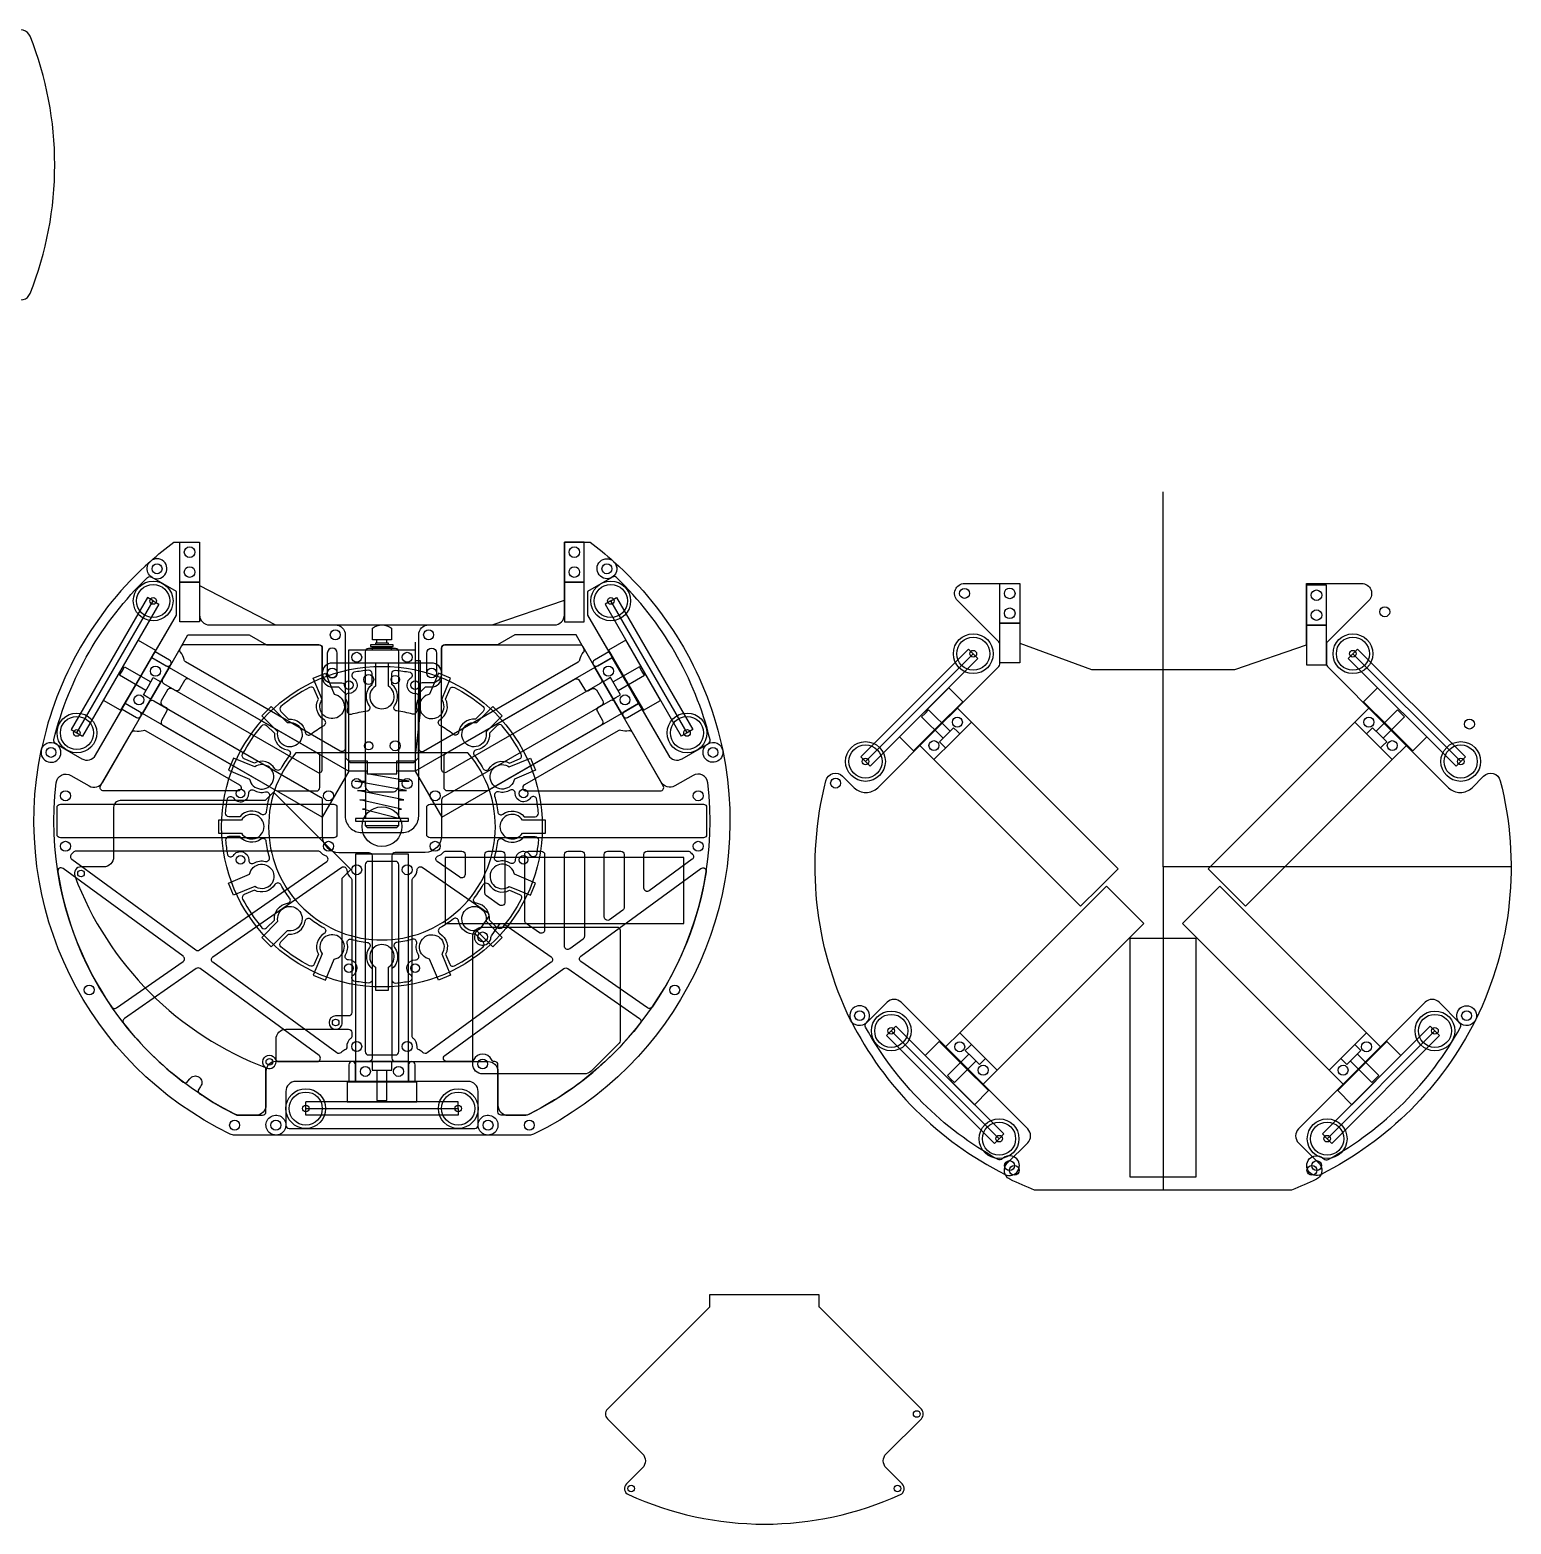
# Model space of a CAD drawing. Header units: inches. Extents: x 0 to 759, y -97 to 403.
# Drawn here: x 311.7 to 758.6, y -96.8 to 354.2 of the extents above; entities that cross this region are included whole.
import ezdxf

# ---------------------------------------------------------------- set-up
doc = ezdxf.new("R2010")
doc.units = ezdxf.units.IN
doc.header["$MEASUREMENT"] = 0
for name, color, linetype in [('2枚目', 6, 'Continuous'), ('カバー', 6, 'Continuous'), ('キッカー', 2, 'Continuous'), ('バッテリー', 240, 'Continuous'), ('ボールセンサ', 30, 'Continuous'), ('モーター', 1, 'Continuous'), ('基板', 4, 'Continuous'), ('穴', 3, 'Continuous'), ('部品', 2, 'Continuous')]:
    doc.layers.add(name, color=color, linetype=linetype)

msp = doc.modelspace()

# ---------------------------------------------------------------- linework, layer by layer
msp.add_line((653.62, 101.57), (653.62, 3.99))
for points in [[(307.03, 273.43, 0.511091), (311.74, 274.62, 0.191803), (311.74, 352.32, 0.511091), (307.03, 353.51)], [(477.88, 36.64, -0.048184), (461.69, 26.62), (453.93, 26.62, -0.414214), (452.93, 27.62), (452.93, 41.82, 0.414214), (451.93, 42.82), (451.9, 42.82, -0.287769), (451, 43.39, 0.627503), (445.6, 43.39, -0.287769), (444.7, 42.82), (437.48, 42.82, -0.725473), (436.89, 44.63), (472.83, 70.89, -0.320104), (473.99, 70.9), (495.66, 55.82, -0.43078), (495.87, 54.39, -0.064077), (477.88, 36.64)]]:
    msp.add_lwpolyline(points, format="xyb")
msp.add_lwpolyline([(758.62, 101.57), (653.62, 101.57), (653.62, 214.74)])
for points in [[(486.36, 166.48), (482.03, 163.98, 0.414214), (481.67, 162.62), (481.67, 162.62, 0.414214), (483.03, 162.25), (487.36, 164.75), (491.36, 157.82), (495.36, 150.89), (491.03, 148.39, 0.414214), (490.67, 147.03), (490.67, 147.03, 0.414214), (492.03, 146.66), (496.36, 149.16), (504.36, 135.3, 0.414214), (508.46, 134.2), (516.3, 138.73, -0.511091), (520.74, 136.74, -0.343704), (463.69, 20.92, -0.113242), (462.39, 20.62), (449.93, 20.62, -0.414214), (446.93, 23.62), (446.93, 33.82, 0.414214), (443.93, 36.82), (427.93, 36.82), (427.93, 41.82, 0.414214), (426.93, 42.82), (426.93, 42.82, 0.414214), (425.93, 41.82), (425.93, 36.82), (417.92, 36.82), (409.92, 36.82), (409.92, 41.82, 0.414214), (408.92, 42.82), (408.92, 42.82, 0.414214), (407.92, 41.82), (407.92, 36.82), (391.92, 36.82, 0.414214), (388.92, 33.82), (388.92, 23.62, -0.414214), (385.92, 20.62), (373.46, 20.62, -0.113242), (372.15, 20.92, -0.343704), (315.11, 136.74, -0.511091), (319.55, 138.73), (327.39, 134.2, 0.414214), (331.48, 135.3), (339.48, 149.16), (343.81, 146.66, 0.414214), (345.18, 147.03), (345.18, 147.03, 0.414214), (344.81, 148.39), (340.48, 150.89), (344.48, 157.82), (348.48, 164.75), (352.81, 162.25, 0.414214), (354.18, 162.62), (354.18, 162.62, 0.414214), (353.81, 163.98), (349.48, 166.48), (355.88, 177.57), (355.88, 184.73), (348.55, 188.96, -0.339912), (347.15, 192.34, -0.145842), (348.05, 193.8, -0.021698), (355.11, 199.56), (362.88, 199.56), (362.88, 186.53), (385.78, 174.62), (451.19, 174.62), (472.96, 182.06), (472.96, 199.56), (480.74, 199.56, -0.021698), (487.79, 193.8, -0.213855), (488.8, 191.56, -0.267949), (487.3, 188.96), (479.96, 184.73), (479.96, 177.57)], [(699.85, 7.3, -0.019443), (692.39, 3.99), (614.85, 3.99, -0.019443), (607.39, 7.3, -0.136928), (606.18, 8.37, -0.352595), (606.59, 12.11), (612.75, 18.27, 0.414214), (612.75, 22.51), (593.66, 41.61), (574.56, 60.7, 0.414214), (570.32, 60.7), (564.16, 54.54, -0.514357), (559.34, 55.34, -0.178443), (551.89, 127.59, -0.581153), (556.92, 128.97), (560.42, 125.47, 0.414214), (567.49, 125.47), (585.88, 143.85), (604.05, 162.03, 0.198912), (604.34, 162.74), (604.34, 168.82, 0.198912), (604.05, 169.52), (591.58, 181.99, -0.668179), (593.7, 187.12), (610.34, 187.12), (610.34, 169.12), (631.98, 161.12), (653.62, 161.12), (675.26, 161.12), (696.89, 168.57), (696.89, 187.12), (713.54, 187.12, -0.668179), (715.66, 181.99), (702.89, 169.23), (702.89, 162.74, 0.198912), (703.19, 162.03), (721.36, 143.85), (739.75, 125.47, 0.414214), (746.82, 125.47), (750.32, 128.97, -0.581153), (755.34, 127.59, -0.178443), (747.89, 55.34, -0.514357), (743.08, 54.54), (736.92, 60.7, 0.414214), (732.68, 60.7), (713.58, 41.61), (694.49, 22.51, 0.414214), (694.49, 18.27), (700.65, 12.11, -0.352595), (701.05, 8.37, -0.136928)], [(399.92, 167.62), (399.92, 160.09, 0.414214), (402.92, 157.09), (405.84, 157.09, -0.414214), (406.84, 156.09), (406.84, 137.41, -0.57735), (405.34, 136.54), (358.69, 163.48, -0.213422), (358.21, 164.14, 0.125968), (357.12, 166.37, -0.317837), (357.01, 167.51), (359.38, 171.62), (377.84, 171.62), (383.04, 168.62), (398.92, 168.62, -0.414214)], [(435.92, 167.62), (435.92, 160.09, -0.414214), (432.92, 157.09), (430, 157.09, 0.414214), (429, 156.09), (429, 137.41, 0.57735), (430.5, 136.54), (477.16, 163.48, 0.213422), (477.64, 164.14, -0.125968), (478.73, 166.37, 0.317837), (478.84, 167.51), (476.47, 171.62), (458, 171.62), (452.81, 168.62), (436.92, 168.62, 0.414214)], [(413.84, 167.51, 0.414214), (412.84, 166.51), (412.84, 157.76), (412.84, 126.2, 0.414214), (414.84, 124.2), (421, 124.2), (421, 124.2, 0.414214), (423, 126.2), (423, 157.76), (423, 166.51, 0.414214), (422, 167.51)], [(355.68, 154.71), (354.6, 155.34, 0.414214), (353.23, 154.97), (351.33, 151.67, 0.414214), (351.69, 150.3), (352.77, 149.68, -0.341999), (352.94, 148.47), (351.38, 145.76, 0.414214), (351.74, 144.39), (385.96, 124.63, 0.131652), (386.46, 124.5), (398.18, 124.5, 0.414214), (399.18, 125.5), (399.18, 134.9, 0.267949), (398.68, 135.77), (359.74, 158.25, 0.414214), (358.38, 157.88), (356.81, 155.17, -0.341999)], [(480.17, 154.71), (481.25, 155.34, -0.414214), (482.62, 154.97), (484.52, 151.67, -0.414214), (484.16, 150.3), (483.07, 149.68, 0.341999), (482.91, 148.47), (484.47, 145.76, -0.414214), (484.11, 144.39), (449.89, 124.63, -0.131652), (449.39, 124.5), (437.66, 124.5, -0.414214), (436.66, 125.5), (436.66, 134.9, -0.267949), (437.16, 135.77), (476.1, 158.25, -0.414214), (477.47, 157.88), (479.03, 155.17, 0.341999)], [(346.69, 142.69), (374.96, 126.37, -0.767327), (374.46, 124.5), (333.91, 124.5, -0.57735), (333.04, 126), (342.35, 142.13, -0.317837), (343.4, 142.61, 0.125968), (345.87, 142.77, -0.213422)], [(489.16, 142.69), (460.89, 126.37, 0.767327), (461.39, 124.5), (501.94, 124.5, 0.57735), (502.81, 126), (493.5, 142.13, 0.317837), (492.45, 142.61, -0.125968), (489.97, 142.77, 0.213422)], [(319.89, 111.34), (319.89, 119.5, -0.414214), (320.89, 120.5), (403.35, 120.5, -0.414214), (404.35, 119.5), (404.35, 111.34, -0.414214), (403.35, 110.34), (320.89, 110.34, -0.414214)], [(515.89, 119.5), (515.89, 111.34, -0.414214), (514.89, 110.34), (432.43, 110.34, -0.414214), (431.43, 111.34), (431.43, 119.5, -0.414214), (432.43, 120.5), (514.89, 120.5, -0.414214)], [(362.91, 76.49), (401.28, 103.2, 0.597767), (400.93, 104.93, -0.154834), (399.44, 105.96, 0.231089), (398.65, 106.34), (325.58, 106.34, 0.231089), (324.79, 105.96, -0.059752), (324.29, 105.45, 0.495694), (324.32, 103.86), (361.75, 76.5, 0.320104)], [(441.42, 98.43), (434.56, 103.2, -0.597767), (434.91, 104.93, 0.154834), (436.41, 105.96, -0.231089), (437.2, 106.34), (442, 106.34, -0.414214), (443, 105.34), (443, 99.25, -0.60586)], [(455, 105.34), (455, 90.9, -0.60586), (453.42, 90.07), (449.42, 92.86, -0.245439), (449, 93.68), (449, 105.34, -0.414214), (450, 106.34), (454, 106.34, -0.414214)], [(467, 105.34), (467, 82.54, -0.60586), (465.42, 81.72), (461.42, 84.51, -0.245439), (461, 85.33), (461, 105.34, -0.414214), (462, 106.34), (466, 106.34, -0.414214)], [(473, 77.67), (473, 105.34, -0.414214), (474, 106.34), (478, 106.34, -0.414214), (479, 105.34), (479, 80.59, -0.239338), (478.59, 79.78), (474.59, 76.86, -0.613764)], [(491, 105.34), (491, 89.36, -0.239338), (490.59, 88.55), (486.59, 85.63, -0.613764), (485, 86.44), (485, 105.34, -0.414214), (486, 106.34), (490, 106.34, -0.414214)], [(497.95, 106.34), (510.26, 106.34, -0.231089), (511.05, 105.96, 0.059752), (511.56, 105.45, -0.495694), (511.53, 103.86), (498.54, 94.37, -0.613764), (496.95, 95.17), (496.95, 105.34, -0.414214)], [(320.11, 100.13, 0.112515), (336.39, 59.26, 0.415644), (337.79, 59.01), (357.89, 73, 0.515032), (357.91, 74.63), (321.69, 101.1, 0.668446)], [(408.84, 51.58), (408.84, 50.51, -0.231089), (408.46, 49.73, 0.240354), (407.31, 47.25, -0.296977), (406.74, 46.32, 0.073277), (405.54, 45.5, -0.35793), (404.27, 45.43), (366.86, 72.77, -0.515032), (366.88, 74.4), (405.8, 101.49, -0.571229), (407.3, 100.64, 0.226248), (408.46, 98.33, -0.231089), (408.84, 97.55), (408.84, 57.58, -0.414214), (407.84, 56.58), (403.95, 56.58, 1), (403.95, 52.58), (407.84, 52.58, -0.414214)], [(412.84, 102.24), (412.84, 45.82, 0.414214), (413.84, 44.82), (422, 44.82, 0.414214), (423, 45.82), (423, 102.24, 0.414214), (422, 103.24), (413.84, 103.24, 0.414214)], [(454.68, 84.34), (468.97, 74.4, -0.515032), (468.99, 72.77), (431.58, 45.43, -0.35793), (430.31, 45.5, 0.073277), (429.11, 46.32, -0.296977), (428.54, 47.25, 0.240354), (427.39, 49.73, -0.231089), (427, 50.51), (427, 97.55, -0.231089), (427.39, 98.33, 0.226248), (428.54, 100.64, -0.571229), (430.04, 101.49), (449.76, 87.77, -0.414214), (450.01, 86.38), (447.69, 83.05, -0.136106), (447.28, 82.71, 1.767592), (450.79, 80.26, -0.136106), (450.97, 80.77), (453.29, 84.09, -0.414214)], [(515.74, 100.13, -0.112515), (499.45, 59.26, -0.415644), (498.06, 59.01), (477.96, 73, -0.515032), (477.94, 74.63), (514.16, 101.1, -0.668446)], [(386.75, 42.82), (398.37, 42.82, 0.725473), (398.96, 44.63), (363.02, 70.89, 0.320104), (361.86, 70.9), (340.19, 55.82, 0.43078), (339.98, 54.39, 0.064077), (357.97, 36.64, 0.42321), (359.39, 36.85), (359.94, 37.63, -1), (363.2, 35.31), (362.64, 34.53, 0.42321), (362.9, 33.12, 0.03285), (374.15, 26.62), (381.92, 26.62, 0.414214), (382.92, 27.62), (382.92, 40.53, 0.209851), (382.6, 41.26, -1.259627), (385.82, 43.46, 0.309606)]]:
    msp.add_lwpolyline(points, format="xyb", close=True)
for points in [[(405.84, 163.12), (405.84, 163.12)], [(403.27, 42.82), (403.27, 42.82)]]:
    msp.add_lwpolyline(points, close=True)
for centre, radius in [((593.7, 184.12), 1.5), ((720.51, 178.57), 1.5), ((746.06, 144.68), 1.5), ((554.8, 126.85), 1.5), ((417.92, 113.72), 6), ((562.04, 56.66), 1.5), ((745.2, 56.66), 1.5), ((608.71, 9.99), 1.5), ((698.53, 9.99), 1.5)]:
    msp.add_circle(centre, radius)
at = {"layer": '2枚目'}
for points in [[(417.92, 111.92), (424, 111.92, 0.414214), (429, 116.92), (429, 171.62, -0.414214), (432, 174.62), (469.96, 174.62, 0.414214), (472.96, 177.62), (472.96, 199.56), (480.74, 199.56, -0.021698), (487.79, 193.8, -0.145842), (488.69, 192.34, -0.339912), (487.3, 188.96), (479.96, 184.73), (479.96, 177.57), (487.36, 164.75), (491.36, 157.82), (495.36, 150.89), (504.36, 135.3, 0.414214), (508.46, 134.2), (516.3, 138.73, -0.511091), (520.74, 136.74, -0.343704), (463.69, 20.92, -0.113242), (462.39, 20.62), (449.93, 20.62, -0.414214), (446.93, 23.62), (446.93, 33.82, 0.414214), (443.93, 36.82), (391.92, 36.82, 0.414214), (388.92, 33.82), (388.92, 23.62, -0.414214), (385.92, 20.62), (373.46, 20.62, -0.113242), (372.15, 20.92, -0.343704), (315.11, 136.74, -0.511091), (319.55, 138.73), (327.39, 134.2, 0.414214), (331.48, 135.3), (340.48, 150.89), (344.48, 157.82), (348.48, 164.75), (355.88, 177.57), (355.88, 184.73), (348.55, 188.96, -0.339912), (347.15, 192.34, -0.145842), (348.05, 193.8, -0.021698), (355.11, 199.56), (362.88, 199.56), (362.88, 177.62, 0.414214), (365.88, 174.62), (403.84, 174.62, -0.414214), (406.84, 171.62), (406.84, 116.92, 0.414214), (411.84, 111.92)], [(398.92, 168.62), (358.22, 168.62, 0.267949), (357.36, 168.12), (351.68, 158.28, 0.414214), (352.05, 156.92), (398.42, 130.14, 0.57735), (399.92, 131.01), (399.92, 167.62, 0.414213)], [(436.92, 168.62), (477.62, 168.62, -0.267949), (478.49, 168.12), (484.17, 158.28, -0.414214), (483.8, 156.92), (437.42, 130.14, -0.57735), (435.92, 131.01), (435.92, 167.62, -0.414213)], [(404.92, 105.92), (413.92, 105.92, -0.414214), (414.92, 104.92), (414.92, 43.82, -0.414214), (413.92, 42.82), (385.92, 42.82, 0.414214), (382.92, 39.82), (382.92, 29.62, -0.414214), (379.92, 26.62), (374.86, 26.62, -0.116822), (373.51, 26.94, -0.315434), (319.6, 126.94, -0.539114), (324.08, 129.19), (329.58, 126.01, 0.414214), (333.68, 127.11), (347.68, 151.36, -0.414214), (349.05, 151.72), (399.42, 122.64, -0.267949), (399.92, 121.77), (399.92, 110.92, 0.414213)], [(430.92, 105.92), (421.92, 105.92, 0.414214), (420.92, 104.92), (420.92, 43.82, 0.414214), (421.92, 42.82), (449.93, 42.82, -0.414214), (452.93, 39.82), (452.93, 29.62, 0.414214), (455.93, 26.62), (460.99, 26.62, 0.116822), (462.33, 26.94, 0.315434), (516.25, 126.94, 0.539114), (511.77, 129.19), (506.27, 126.01, -0.414214), (502.17, 127.11), (488.17, 151.36, 0.414214), (486.8, 151.72), (436.42, 122.64, 0.267949), (435.92, 121.77), (435.92, 110.92, -0.414213)]]:
    msp.add_lwpolyline(points, format="xyb", close=True, dxfattribs=at)
for points in [[(481.67, 162.62), (481.67, 162.62)], [(345.18, 147.03), (345.18, 147.03)], [(490.67, 147.03), (490.67, 147.03)], [(491.03, 148.39), (491.03, 148.39)]]:
    msp.add_lwpolyline(points, close=True, dxfattribs=at)
at = {"layer": 'カバー'}
for points in [[(318.91, 139.93, -0.141408), (347.19, 188.91, -0.347349), (348.43, 189.03, 2.015193), (348.05, 193.8, 0.160925), (315.11, 136.74, 2.015193), (319.43, 138.8, -0.347349)], [(516.94, 139.93, 0.141408), (488.66, 188.91, 0.347349), (487.42, 189.03, -2.015193), (487.8, 193.8, -0.160925), (520.74, 136.74, -2.015193), (516.42, 138.8, 0.347349)], [(603.85, 13.22, -0.141408), (563.85, 53.22, -0.347349), (564.06, 54.44, 2.015193), (559.36, 55.31, 0.160925), (605.94, 8.73, 2.015193), (605.07, 13.42, -0.347349)], [(703.39, 13.22, 0.141408), (743.38, 53.22, 0.347349), (743.18, 54.44, -2.015193), (747.88, 55.31, -0.160925), (701.29, 8.73, -2.015193), (702.16, 13.42, 0.347349)], [(385.92, 20.62, -2.414214), (388.92, 23.62, 0.414214), (389.92, 22.62), (445.93, 22.62, 0.414214), (446.93, 23.62, -2.414214), (449.93, 20.62)]]:
    msp.add_lwpolyline(points, format="xyb", close=True, dxfattribs=at)
for centre in [(350.05, 191.56), (485.8, 191.56), (318.05, 136.13), (517.8, 136.13), (562.04, 56.66), (745.2, 56.66), (607.29, 11.41), (699.95, 11.41)]:
    msp.add_circle(centre, 1.5, dxfattribs=at)
at = {"layer": 'キッカー', "ltscale": 0.5}
for p, q in [((421.34, 168.62), (414.51, 168.62)), ((416.42, 169.12), (416.42, 170.12)), ((419.42, 169.12), (419.42, 170.12)), ((420.82, 167.12), (420.82, 167.62)), ((427.92, 169.36), (427.92, 167.12)), ((428.92, 169.93), (428.92, 163.82)), ((422.92, 130.42), (422.92, 116.22)), ((412.92, 113.92), (412.92, 115.42))]:
    msp.add_line(p, q, dxfattribs=at)
msp.add_lwpolyline([(420.82, 170.12), (415.02, 170.12), (415.02, 173.62, -0.344828), (420.82, 173.62)], format="xyb", close=True, dxfattribs=at)
for points in [[(413.42, 130.42), (407.92, 130.42), (407.92, 167.12), (427.92, 167.12), (427.92, 130.42), (422.42, 130.42)], [(415.02, 167.12), (415.02, 167.62), (415.02, 168.12)], [(420.82, 168.12), (420.82, 167.62), (415.02, 167.62)], [(419.92, 168.62), (419.92, 169.12), (415.92, 169.12), (415.92, 168.62)], [(427.92, 163.82), (429.42, 163.82), (429.42, 148.39), (427.92, 135.22)], [(407.92, 133.62), (413.42, 133.62), (413.42, 129.62), (422.42, 129.62), (422.42, 133.62), (427.92, 133.62)], [(412.92, 126.22), (412.92, 130.42), (412.92, 116.22)]]:
    msp.add_lwpolyline(points, dxfattribs=at)
for points in [[(421.34, 168.12), (421.34, 168.62), (414.51, 168.62), (414.51, 168.12)], [(425.92, 116.22), (409.92, 116.22), (409.92, 115.42), (425.92, 115.42)]]:
    msp.add_lwpolyline(points, close=True, dxfattribs=at)
at = {"layer": 'キッカー'}
msp.add_lwpolyline([(432.92, 155.9, 0.414214), (435.92, 158.9), (435.92, 160.09, 0.414214), (432.92, 163.09), (402.92, 163.09, 0.414214), (399.92, 160.09), (399.92, 158.9, 0.414214), (402.92, 155.9), (404.8, 155.9), (406.92, 153.78), (406.92, 134.54), (408.34, 133.12), (427.51, 133.12), (428.92, 134.54), (428.92, 153.78), (431.05, 155.9)], format="xyb", close=True, dxfattribs=at)
for points in [[(422.92, 124.62), (425.33, 124.62), (409.75, 127.42), (412.92, 127.42)], [(426.1, 127.42), (422.92, 127.42), (426.1, 127.42), (413.5, 129.62)], [(422.92, 121.82), (424.56, 121.82), (410.52, 124.62), (412.92, 124.62)], [(422.92, 119.02), (423.79, 119.02), (411.29, 121.82), (412.92, 121.82)], [(423.02, 116.22), (412.05, 119.02), (412.92, 119.02), (412.05, 119.02)], [(422.92, 115.42), (422.92, 113.92), (412.92, 113.92), (413.42, 113.42), (422.42, 113.42), (422.92, 113.92)]]:
    msp.add_lwpolyline(points, dxfattribs=at)
for centre in [(402.92, 160.09), (413.92, 158.12), (432.92, 160.09), (421.92, 138.12)]:
    msp.add_circle(centre, 1.5, dxfattribs=at)
at = {"layer": 'キッカー', "ltscale": 0.5}
for centre in [(421.92, 158.12), (413.92, 138.12)]:
    msp.add_circle(centre, 1.25, dxfattribs=at)
at = {"layer": 'バッテリー'}
for points in [[(509, 104.44), (437, 104.44), (437, 84.44), (509, 84.44)], [(643.62, 79.98), (643.62, 7.98), (663.62, 7.98), (663.62, 79.98)]]:
    msp.add_lwpolyline(points, close=True, dxfattribs=at)
at = {"layer": 'ボールセンサ'}
for points in [[(419.92, 156.12), (419.92, 163.02), (415.92, 163.02), (415.92, 156.12, 3.406438)], [(399.85, 152.13), (397.21, 158.5), (400.9, 160.04), (403.54, 153.66, -3.406438)], [(409.21, 158.56, -0.774858), (407.83, 153.92, 0.593445), (406.93, 152.41, -0.19651), (407.45, 148.9, 0.57193), (408.68, 147.69, -0.034617), (413.46, 148.64, 0.57193), (414.14, 150.23, -0.397368), (414.92, 156.63), (414.92, 159.92, 0.439742), (413.84, 160.91, 0.023367), (409.45, 160.33, 0.58577)], [(426.64, 158.56, 0.774858), (428.02, 153.92, -0.593445), (428.92, 152.41, 0.19651), (428.4, 148.9, -0.57193), (427.16, 147.69, 0.034617), (422.39, 148.64, -0.57193), (421.71, 150.23, 0.397368), (420.92, 156.63), (420.92, 159.92, -0.439742), (422.01, 160.91, -0.023367), (426.4, 160.33, -0.58577)], [(436, 152.13), (438.64, 158.5), (434.94, 160.04), (432.3, 153.66, 3.406438)], [(400.46, 146, -0.397368), (398.73, 152.22), (397.47, 155.25, 0.439742), (396.09, 155.76, 0.055053), (387.44, 149.98, 0.439742), (387.38, 148.51), (389.7, 146.18, -0.397368), (394.79, 142.21, 0.57193), (396.39, 141.57, -0.034627), (400.44, 144.27, 0.57193)], [(435.39, 146, 0.397368), (437.12, 152.22), (438.37, 155.25, -0.439742), (439.76, 155.76, -0.055053), (448.41, 149.98, -0.439742), (448.47, 148.51), (446.15, 146.18, 0.397368), (441.06, 142.21, -0.57193), (439.46, 141.57, 0.034627), (435.41, 144.27, -0.57193)], [(386.52, 142.29), (381.65, 147.17), (384.47, 150), (389.35, 145.12, -3.406438)], [(446.5, 145.12), (451.37, 149.99), (454.2, 147.17), (449.32, 142.29, -3.406438)], [(385.64, 131.19, 0.397368), (379.43, 132.91), (376.39, 134.17, -0.439742), (375.88, 135.55, -0.055053), (381.66, 144.2, -0.439742), (383.13, 144.26), (385.46, 141.94, 0.397368), (389.43, 136.86, -0.57193), (390.07, 135.26, 0.034627), (387.37, 131.21, -0.57193)], [(450.2, 131.19, -0.397368), (456.42, 132.91), (459.46, 134.17, 0.439742), (459.96, 135.55, 0.055053), (454.19, 144.2, 0.439742), (452.71, 144.26), (450.39, 141.94, -0.397368), (446.42, 136.86, 0.57193), (445.77, 135.26, -0.034627), (448.48, 131.21, 0.57193)], [(443.87, 136.01), (391.98, 136.01, 2.177739)], [(379.51, 131.79), (373.14, 134.43), (371.61, 130.74), (377.98, 128.1, 3.406438)], [(456.34, 131.79), (462.71, 134.43), (464.24, 130.74), (457.87, 128.1, -3.406438)], [(373.08, 122.43, 0.774858), (377.72, 123.81, -0.593445), (379.23, 124.71, 0.19651), (382.75, 124.19, -0.57193), (383.95, 122.96, 0.034617), (383, 118.18, -0.57193), (381.42, 117.5, 0.397368), (375.01, 116.72), (371.72, 116.72, -0.439742), (370.73, 117.8, -0.023367), (371.31, 122.19, -0.58577)], [(462.77, 122.43, -0.774858), (458.13, 123.81, 0.593445), (456.62, 124.71, -0.19651), (453.1, 124.19, 0.57193), (451.9, 122.96, -0.034617), (452.85, 118.18, 0.57193), (454.43, 117.5, -0.397368), (460.84, 116.72), (464.12, 116.72, 0.439742), (465.12, 117.8, 0.023367), (464.53, 122.19, 0.58577)], [(375.52, 115.72), (368.62, 115.72), (368.62, 111.72), (375.52, 111.72, 3.406438)], [(460.33, 111.72), (467.23, 111.72), (467.23, 115.72), (460.33, 115.72, 3.406438)], [(373.08, 105.01, -0.774858), (377.72, 103.62, 0.593445), (379.23, 102.73, -0.19651), (382.75, 103.24, 0.57193), (383.95, 104.48, -0.034617), (383, 109.25, 0.57193), (381.42, 109.93, -0.397368), (375.01, 110.72), (371.72, 110.72, 0.439742), (370.73, 109.63, 0.023367), (371.31, 105.24, 0.58577)], [(462.77, 105.01, 0.774858), (458.13, 103.62, -0.593445), (456.62, 102.73, 0.19651), (453.1, 103.24, -0.57193), (451.9, 104.48, 0.034617), (452.85, 109.25, -0.57193), (454.43, 109.93, 0.397368), (460.84, 110.72), (464.12, 110.72, -0.439742), (465.12, 109.63, -0.023367), (464.53, 105.24, -0.58577)], [(379.51, 95.64), (373.14, 93), (371.61, 96.7), (377.98, 99.34, -3.406438)], [(456.34, 95.64), (462.71, 93), (464.24, 96.7), (457.87, 99.34, 3.406438)], [(385.64, 96.25, -0.397368), (379.43, 94.52), (376.39, 93.27, 0.439742), (375.88, 91.88, 0.055053), (381.66, 83.23, 0.439742), (383.13, 83.17), (385.46, 85.5, -0.397368), (389.43, 90.58, 0.57193), (390.07, 92.18, -0.034627), (387.37, 96.23, 0.57193)], [(450.2, 96.25, 0.397368), (456.42, 94.52), (459.46, 93.27, -0.439742), (459.96, 91.88, -0.055053), (454.19, 83.23, -0.439742), (452.71, 83.17), (450.39, 85.5, 0.397368), (446.42, 90.58, -0.57193), (445.77, 92.18, 0.034627), (448.48, 96.23, -0.57193)], [(389.35, 82.32), (384.47, 77.44), (381.65, 80.27), (386.52, 85.15, -3.406438)], [(400.46, 81.44, 0.397368), (398.73, 75.22), (397.47, 72.18, -0.439742), (396.09, 71.68, -0.055053), (387.44, 77.46, -0.439742), (387.38, 78.93), (389.7, 81.25, 0.397368), (394.79, 85.23, -0.57193), (396.39, 85.87, 0.034627), (400.44, 83.16, -0.57193)], [(435.39, 81.44, -0.397368), (437.12, 75.22), (438.37, 72.18, 0.439742), (439.76, 71.68, 0.055053), (448.41, 77.46, 0.439742), (448.47, 78.93), (446.15, 81.25, -0.397368), (441.06, 85.23, 0.57193), (439.46, 85.87, -0.034627), (435.41, 83.16, 0.57193)], [(449.32, 85.15), (454.2, 80.27), (451.37, 77.44), (446.5, 82.32, -3.406438)], [(399.85, 75.3), (397.21, 68.93), (400.9, 67.4), (403.54, 73.77, 3.406438)], [(409.21, 68.87, 0.774858), (407.83, 73.51, -0.593445), (406.93, 75.02, 0.19651), (407.45, 78.54, -0.57193), (408.68, 79.74, 0.034617), (413.46, 78.79, -0.57193), (414.14, 77.21, 0.397368), (414.92, 70.81), (414.92, 67.52, -0.439742), (413.84, 66.52, -0.023367), (409.45, 67.11, -0.58577)], [(415.92, 71.31), (415.92, 64.41), (419.92, 64.41), (419.92, 71.31, 3.406438)], [(426.64, 68.87, -0.774858), (428.02, 73.51, 0.593445), (428.92, 75.02, -0.19651), (428.4, 78.54, 0.57193), (427.16, 79.74, -0.034617), (422.39, 78.79, 0.57193), (421.71, 77.21, -0.397368), (420.92, 70.81), (420.92, 67.52, 0.439742), (422.01, 66.52, 0.023367), (426.4, 67.11, 0.58577)], [(436, 75.3), (438.64, 68.93), (434.94, 67.4), (432.3, 73.77, -3.406438)]]:
    msp.add_lwpolyline(points, format="xyb", close=True, dxfattribs=at)
for centre, radius in [((417.92, 113.72), 48.38), ((407.92, 156.42), 1.3), ((427.93, 156.42), 1.3), ((375.22, 123.72), 1.3), ((460.63, 123.72), 1.3), ((375.22, 103.72), 1.3), ((460.63, 103.72), 1.3), ((407.92, 71.01), 1.3), ((427.93, 71.01), 1.3)]:
    msp.add_circle(centre, radius, dxfattribs=at)
at = {"layer": 'モーター', "color": 4}
for p, q in [((350.62, 180.84), (327.61, 141)), ((348.88, 181.84), (350.62, 180.84)), ((486.96, 181.84), (485.23, 180.84)), ((485.23, 180.84), (508.23, 141)), ((597.76, 164.5), (565.23, 131.97)), ((596.34, 165.92), (597.76, 164.5)), ((710.89, 165.92), (709.48, 164.5)), ((709.48, 164.5), (742.01, 131.97)), ((325.88, 142), (327.61, 141)), ((509.96, 142), (508.23, 141)), ((563.81, 133.39), (565.23, 131.97)), ((743.42, 133.39), (742.01, 131.97)), ((571.59, 52.07), (573.01, 53.49)), ((605.54, 20.96), (573.01, 53.49)), ((701.7, 20.96), (734.23, 53.49)), ((735.64, 52.07), (734.23, 53.49)), ((394.92, 28.62), (394.92, 30.62)), ((440.93, 30.62), (394.92, 30.62)), ((440.93, 28.62), (440.93, 30.62)), ((604.12, 19.54), (605.54, 20.96)), ((703.12, 19.54), (701.7, 20.96))]:
    msp.add_line(p, q, dxfattribs=at)
for points in [[(348.88, 181.84), (347.15, 182.84), (324.15, 143), (325.88, 142)], [(486.96, 181.84), (488.7, 182.84), (511.7, 143), (509.96, 142)], [(344.37, 170.01), (349.56, 167.01), (344.31, 157.92), (339.06, 148.83), (333.86, 151.83)], [(491.48, 170.01), (486.29, 167.01), (491.54, 157.92), (496.79, 148.83), (501.98, 151.83)], [(596.34, 165.92), (594.93, 167.33), (562.4, 134.8), (563.81, 133.39)], [(710.89, 165.92), (712.31, 167.33), (744.84, 134.8), (743.42, 133.39)], [(588.92, 155.66), (593.16, 151.42), (585.74, 144), (578.31, 136.57), (574.07, 140.81)], [(718.32, 155.66), (714.08, 151.42), (721.5, 144), (728.93, 136.57), (733.17, 140.81)], [(604.12, 19.54), (602.71, 18.13), (570.18, 50.66), (571.59, 52.07)], [(703.12, 19.54), (704.53, 18.13), (737.06, 50.66), (735.64, 52.07)], [(596.7, 29.8), (600.94, 34.04), (593.51, 41.47), (586.09, 48.89), (581.85, 44.65)], [(710.54, 29.8), (706.3, 34.04), (713.72, 41.47), (721.15, 48.89), (725.39, 44.65)], [(428.43, 30.62), (428.43, 36.62), (417.92, 36.62), (407.42, 36.62), (407.42, 30.62)], [(440.93, 28.62), (440.93, 26.62), (394.92, 26.62), (394.92, 28.62)]]:
    msp.add_lwpolyline(points, close=True, dxfattribs=at)
at = {"layer": 'モーター'}
for points in [[(349.68, 154.82), (353.68, 161.75), (407.89, 130.45), (403.89, 123.52), (399.89, 116.59), (345.68, 147.89), (349.68, 154.82), (345.68, 147.89), (340.48, 150.89), (344.48, 157.82), (348.48, 164.75), (353.68, 161.75)], [(486.17, 154.82), (482.17, 161.75), (427.95, 130.45), (431.95, 123.52), (435.95, 116.59), (490.17, 147.89), (486.17, 154.82), (490.17, 147.89), (495.36, 150.89), (491.36, 157.82), (487.36, 164.75), (482.17, 161.75)], [(590.12, 139.61), (595.78, 145.27), (640.04, 101.01), (634.38, 95.35), (628.73, 89.69), (584.46, 133.95), (590.12, 139.61), (584.46, 133.95), (580.22, 138.2), (585.88, 143.85), (591.53, 149.51), (595.78, 145.27)], [(717.12, 139.61), (711.46, 145.27), (667.2, 101.01), (672.85, 95.35), (678.51, 89.69), (722.78, 133.95), (717.12, 139.61), (722.78, 133.95), (727.02, 138.2), (721.36, 143.85), (715.7, 149.51), (711.46, 145.27)], [(417.92, 42.82), (425.93, 42.82), (425.93, 105.42), (417.92, 105.42), (409.92, 105.42), (409.92, 42.82), (417.92, 42.82), (409.92, 42.82), (409.92, 36.82), (417.92, 36.82), (425.93, 36.82), (425.93, 42.82)], [(597.9, 45.85), (603.56, 40.19), (647.82, 84.46), (642.16, 90.11), (636.51, 95.77), (592.24, 51.51), (597.9, 45.85), (592.24, 51.51), (588, 47.26), (593.66, 41.61), (599.31, 35.95), (603.56, 40.19)], [(709.34, 45.85), (703.68, 40.19), (659.42, 84.46), (665.07, 90.11), (670.73, 95.77), (715, 51.51), (709.34, 45.85), (715, 51.51), (719.24, 47.26), (713.58, 41.61), (707.92, 35.95), (703.68, 40.19)]]:
    msp.add_lwpolyline(points, close=True, dxfattribs=at)
for points in [[(346.68, 154.82), (338.75, 159.4), (339.5, 160.69), (339.5, 160.7), (339.5, 160.7), (340.25, 162), (348.18, 157.42)], [(348.18, 152.22), (347.31, 152.72), (345.93, 153.52), (347.43, 156.12), (348.93, 158.72), (350.31, 157.92), (351.18, 157.42)], [(487.67, 152.22), (488.53, 152.72), (489.92, 153.52), (488.42, 156.12), (486.92, 158.72), (485.53, 157.92), (484.67, 157.42)], [(489.17, 154.82), (497.09, 159.4), (496.34, 160.69), (496.34, 160.7), (496.34, 160.7), (495.59, 162), (487.67, 157.42)], [(587.22, 140.39), (580.75, 146.86), (581.81, 147.92), (581.81, 147.92), (581.81, 147.92), (582.87, 148.98), (589.34, 142.51)], [(720.02, 140.39), (726.49, 146.86), (725.43, 147.92), (725.43, 147.92), (725.43, 147.92), (724.37, 148.98), (717.9, 142.51)], [(588, 137.49), (587.29, 138.2), (586.16, 139.33), (588.28, 141.45), (590.4, 143.57), (591.53, 142.44), (592.24, 141.73)], [(719.24, 137.49), (719.95, 138.2), (721.08, 139.33), (718.96, 141.45), (716.84, 143.57), (715.7, 142.44), (715, 141.73)], [(595.78, 47.97), (595.07, 47.26), (593.94, 46.13), (596.06, 44.01), (598.18, 41.89), (599.31, 43.02), (600.02, 43.73)], [(711.46, 47.97), (712.17, 47.26), (713.3, 46.13), (711.18, 44.01), (709.06, 41.89), (707.92, 43.02), (707.22, 43.73)], [(414.92, 42.82), (414.92, 41.82), (414.92, 40.22), (417.92, 40.22), (420.93, 40.22), (420.93, 41.82), (420.93, 42.82)], [(595, 45.07), (588.53, 38.6), (589.59, 37.54), (589.59, 37.54), (589.59, 37.54), (590.65, 36.48), (597.12, 42.95)], [(712.24, 45.07), (718.71, 38.6), (717.65, 37.54), (717.65, 37.54), (717.65, 37.54), (716.59, 36.48), (710.12, 42.95)], [(416.42, 40.22), (416.42, 31.07), (417.92, 31.07), (417.92, 31.07), (417.93, 31.07), (419.43, 31.07), (419.43, 40.22)]]:
    msp.add_lwpolyline(points, dxfattribs=at)
at = {"layer": 'モーター', "color": 4}
for centre, radius in [((348.88, 181.84), 6), ((348.88, 181.84), 5), ((486.96, 181.84), 6), ((486.96, 181.84), 5), ((348.88, 181.84), 1), ((486.96, 181.84), 1), ((596.34, 165.92), 6), ((710.89, 165.92), 6), ((596.34, 165.92), 5), ((596.34, 165.92), 1), ((710.89, 165.92), 5), ((710.89, 165.92), 1), ((325.88, 142), 6), ((325.88, 142), 5), ((509.96, 142), 6), ((509.96, 142), 5), ((325.88, 142), 1), ((509.96, 142), 1), ((563.81, 133.39), 6), ((563.81, 133.39), 5), ((743.42, 133.39), 6), ((743.42, 133.39), 5), ((563.81, 133.39), 1), ((743.42, 133.39), 1), ((571.59, 52.07), 6), ((571.59, 52.07), 5), ((735.64, 52.07), 6), ((735.64, 52.07), 5), ((571.59, 52.07), 1), ((735.64, 52.07), 1), ((394.92, 28.62), 6), ((394.92, 28.62), 5), ((440.93, 28.62), 6), ((440.93, 28.62), 5), ((394.92, 28.62), 1), ((440.93, 28.62), 1), ((604.12, 19.54), 6), ((604.12, 19.54), 5), ((703.12, 19.54), 6), ((703.12, 19.54), 5), ((604.12, 19.54), 1), ((703.12, 19.54), 1)]:
    msp.add_circle(centre, radius, dxfattribs=at)
at = {"layer": '基板'}
for points in [[(385.18, 124.15), (382.68, 121.65, -0.198912), (382.5, 121.58), (338.95, 121.58, 0.414214), (336.95, 119.58), (336.95, 104.58, -0.414214), (333.95, 101.58), (327.11, 101.58, 0.523448), (325.23, 98.88, 0.216949), (383.25, 40.86, 0.523448), (385.95, 42.74), (385.95, 49.58, -0.414214), (388.95, 52.58), (403.95, 52.58, 0.414214), (405.95, 54.58), (405.95, 98.13, -0.198912), (406.02, 98.3), (408.52, 100.8)], [(445.3, 42.08), (445.3, 80.43, -0.414214), (448.3, 83.43), (488.79, 83.43, -0.414214), (489.79, 82.43), (489.79, 49.04, -0.199776), (489.5, 48.33), (481.06, 39.95, -0.19805), (478.94, 39.08), (448.3, 39.08, -0.414214)], [(516.79, -27.64), (516.79, -31.18, -0.198912), (516.72, -31.35), (485.93, -62.15, 0.414214), (485.93, -64.97), (496.53, -75.58, -0.414214), (496.53, -79.82), (491.69, -84.66, 0.523448), (492.28, -87.9, 0.216949), (574.33, -87.9, 0.523448), (574.91, -84.66), (570.07, -79.82, -0.414214), (570.07, -75.58), (580.68, -64.97, 0.414214), (580.68, -62.15), (549.89, -31.35, -0.198912), (549.81, -31.18), (549.81, -27.64)]]:
    msp.add_lwpolyline(points, format="xyb", close=True, dxfattribs=at)
at = {"layer": '穴'}
for points in [[(404.42, 160.09), (404.42, 166.09, 1), (401.42, 166.09), (401.42, 160.09, 1)], [(431.42, 160.09), (431.42, 166.09, -1), (434.42, 166.09), (434.42, 160.09, -1)]]:
    msp.add_lwpolyline(points, format="xyb", close=True, dxfattribs=at)
for centre, radius in [((359.88, 196.56), 1.6), ((475.96, 196.56), 1.6), ((350.05, 191.56), 1.5), ((359.88, 190.56), 1.6), ((475.96, 190.56), 1.6), ((485.8, 191.56), 1.5), ((607.34, 184.12), 1.6), ((699.89, 183.57), 1.6), ((607.34, 178.12), 1.6), ((699.89, 177.57), 1.6), ((403.84, 171.62), 1.5), ((432, 171.62), 1.5), ((410.3, 164.84), 1.5), ((425.54, 164.84), 1.5), ((349.59, 160.65), 1.5), ((486.26, 160.65), 1.5), ((344.59, 151.98), 1.5), ((491.26, 151.98), 1.5), ((591.54, 145.26), 1.5), ((715.7, 145.26), 1.5), ((318.05, 136.13), 1.5), ((517.8, 136.13), 1.5), ((584.47, 138.19), 1.5), ((722.77, 138.19), 1.5), ((410.3, 126.74), 1.5), ((425.54, 126.74), 1.5), ((322.43, 123.04), 1.5), ((401.8, 123.04), 1.5), ((433.97, 123.04), 1.5), ((513.35, 123.04), 1.5), ((322.43, 107.8), 1.5), ((401.8, 107.8), 1.5), ((433.97, 107.8), 1.5), ((513.35, 107.8), 1.5), ((327.11, 99.58), 1), ((448.3, 80.43), 1.5), ((329.59, 64.42), 1.5), ((506.26, 64.42), 1.5), ((403.95, 54.58), 1), ((410.3, 47.36), 1.5), ((425.54, 47.36), 1.5), ((592.25, 47.27), 1.5), ((714.99, 47.27), 1.5), ((383.95, 42.74), 1), ((412.92, 39.83), 1.5), ((422.93, 39.83), 1.5), ((448.3, 42.08), 1.5), ((599.32, 40.2), 1.5), ((707.92, 40.2), 1.5), ((373.46, 23.62), 1.5), ((385.92, 23.62), 1.5), ((449.93, 23.62), 1.5), ((462.39, 23.62), 1.5), ((579.27, -63.56), 1), ((493.11, -86.08), 1), ((573.5, -86.08), 1)]:
    msp.add_circle(centre, radius, dxfattribs=at)
at = {"layer": '穴', "linetype": 'Continuous'}
for centre in [(410.3, 100.7), (425.54, 100.7)]:
    msp.add_circle(centre, 1.5, dxfattribs=at)
at = {"layer": '部品'}
for points in [[(362.88, 187.56), (356.88, 187.56), (356.88, 190.56), (356.88, 199.56), (362.88, 199.56)], [(472.96, 187.56), (478.96, 187.56), (478.96, 190.56), (478.96, 199.56), (472.96, 199.56)], [(362.88, 175.56), (356.88, 175.56), (356.88, 178.56), (356.88, 187.56), (362.88, 187.56)], [(472.96, 175.56), (478.96, 175.56), (478.96, 178.56), (478.96, 187.56), (472.96, 187.56)], [(610.34, 175.12), (604.34, 175.12), (604.34, 178.12), (604.34, 187.12), (610.34, 187.12)], [(696.89, 174.57), (702.89, 174.57), (702.89, 177.57), (702.89, 186.57), (696.89, 186.57)], [(610.34, 163.12), (604.34, 163.12), (604.34, 166.12), (604.34, 175.12), (610.34, 175.12)], [(696.89, 162.57), (702.89, 162.57), (702.89, 165.57), (702.89, 174.57), (696.89, 174.57)]]:
    msp.add_lwpolyline(points, close=True, dxfattribs=at)

doc.saveas('drawing.dxf')
